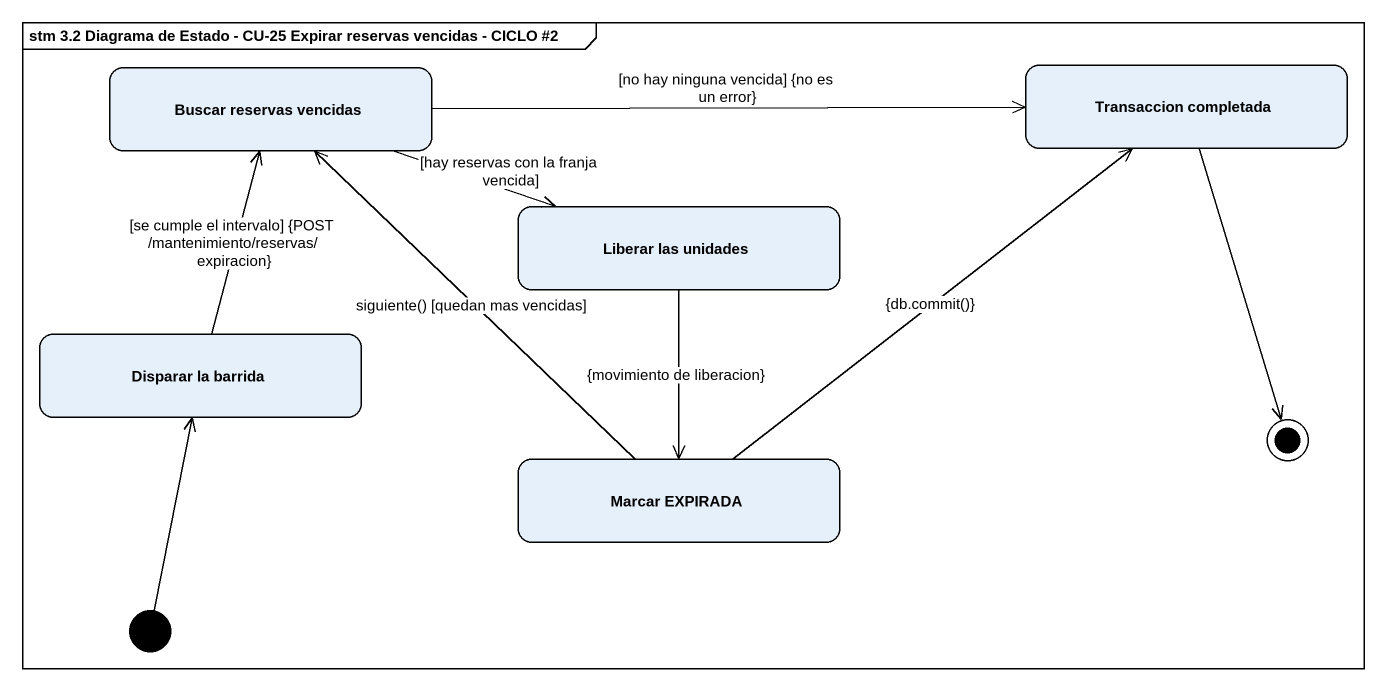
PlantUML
@startuml
mainframe stm 3.2 Diagrama de Estado - CU-25 Expirar reservas vencidas - CICLO #2
hide empty description
state "Buscar reservas vencidas" as Buscar_reservas_vencidas
state "Transaccion completada" as Transaccion_completada
state "Liberar las unidades" as Liberar_las_unidades
state "Disparar la barrida" as Disparar_la_barrida
state "Marcar EXPIRADA" as Marcar_EXPIRADA
[*] -up-> Disparar_la_barrida
Buscar_reservas_vencidas -right-> Transaccion_completada : [no hay ninguna vencida] {no es un error}
Buscar_reservas_vencidas -right-> Liberar_las_unidades : [hay reservas con la franja vencida]
Liberar_las_unidades --> Marcar_EXPIRADA : {movimiento de liberacion}
Disparar_la_barrida -up-> Buscar_reservas_vencidas : [se cumple el intervalo] {POST /mantenimiento/reservas/expiracion}
Marcar_EXPIRADA -up-> Buscar_reservas_vencidas : siguiente() [quedan mas vencidas]
Marcar_EXPIRADA -up-> Transaccion_completada : {db.commit()}
Transaccion_completada --> [*]
@enduml
